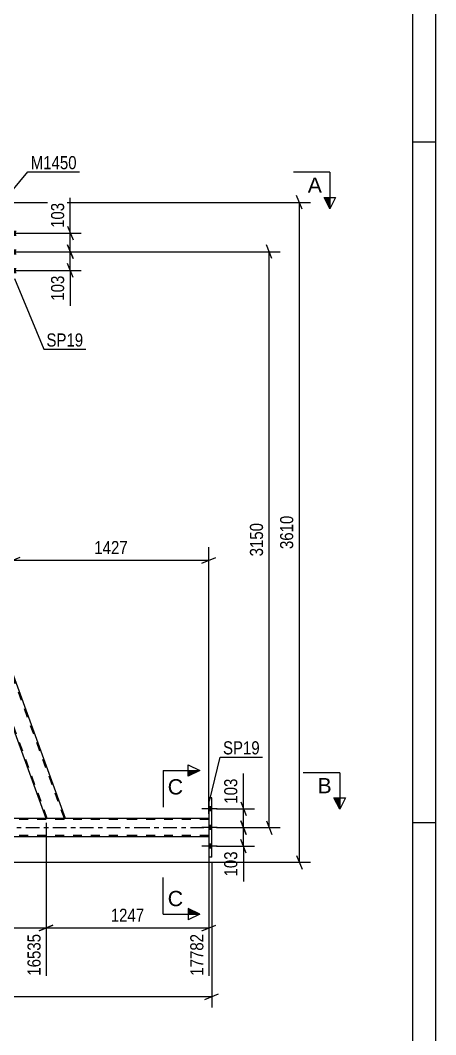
# Model space of a CAD drawing. Header units: millimetres. Extents: x 0 to 841, y 0 to 594.
# Drawn here: x 750.2 to 841, y 251.6 to 473.6 of the extents above; entities that cross this region are included whole.
import ezdxf

# ---------------------------------------------------------------- set-up
doc = ezdxf.new("R2010")
doc.units = ezdxf.units.MM
doc.linetypes.add('DXK_LINE_DOT2', pattern=[3.9198, 1.9599, -1.9599])
doc.linetypes.add('DXK_LINE_DOT3', pattern=[5.9187, 2.979, -0.9799, 0.9799, -0.9799])
doc.styles.add('Arial', font='ARIAL.TTF', dxfattribs={"height": 0.2})
doc.styles.add('Arial Narrow', font='ARIALN.TTF', dxfattribs={"height": 0.2})

# ---------------------------------------------------------------- blocks, each defined once
blk = doc.blocks.new('Unknown-122569384-1133')
at = {"color": 5, "linetype": 'Continuous'}
for p, q in [((841, 0), (841, 594)), ((836, 5), (836, 589)), ((841, 447), (836, 447)), ((841, 298), (836, 298))]:
    blk.add_line(p, q, dxfattribs=at)
blk = doc.blocks.new('Part-122569384-5138 - 5043')
at = {"color": 7, "linetype": 'DXK_LINE_DOT2'}
for p, q in [((711.41, 420.98), (715.67, 420.98)), ((712.96, 416.73), (711.41, 420.98)), ((756.07, 298.98), (711.67, 420.98)), ((759.82, 298.98), (715.41, 420.98)), ((715.67, 420.98), (715.81, 420.58)), ((759.76, 298.98), (759.92, 298.98))]:
    blk.add_line(p, q, dxfattribs=at)
at = {"color": 2, "linetype": 'Continuous'}
for p, q in [((760.07, 298.98), (715.81, 420.58)), ((755.82, 298.98), (712.96, 416.73)), ((759.76, 298.98), (755.82, 298.98)), ((760.03, 298.98), (759.76, 298.98)), ((760.07, 298.98), (760.03, 298.98))]:
    blk.add_line(p, q, dxfattribs=at)
blk = doc.blocks.new('Part-122569384-5191 - 5043')
at = {"color": 7, "linetype": 'DXK_LINE_DOT2'}
for p, q in [((775.43, 298.74), (94.41, 298.74)), ((760.07, 298.98), (755.82, 298.98)), ((791.41, 298.74), (775.53, 298.74)), ((791.41, 298.98), (791.41, 294.98)), ((775.43, 295.22), (94.41, 295.22)), ((791.41, 295.22), (775.53, 295.22))]:
    blk.add_line(p, q, dxfattribs=at)
at = {"color": 2, "linetype": 'Continuous'}
for p, q in [((755.82, 298.98), (681.14, 298.98)), ((775.43, 298.98), (760.07, 298.98)), ((791.41, 298.98), (775.53, 298.98)), ((775.43, 294.98), (681.14, 294.98)), ((791.41, 294.98), (775.53, 294.98))]:
    blk.add_line(p, q, dxfattribs=at)
at = {"color": 7, "linetype": 'DXK_LINE_DOT3'}
for p, q in [((94.41, 296.98), (775.43, 296.98)), ((775.53, 296.98), (791.41, 296.98))]:
    blk.add_line(p, q, dxfattribs=at)
blk = doc.blocks.new('Part-122569384-5352 - 5043')
at = {"color": 2, "linetype": 'Continuous'}
for p, q in [((792.05, 303.48), (791.41, 303.48)), ((791.41, 303.48), (791.41, 290.48)), ((792.05, 290.48), (792.05, 303.48)), ((792.05, 290.48), (791.41, 290.48))]:
    blk.add_line(p, q, dxfattribs=at)
blk = doc.blocks.new('Bolt-122569384-5359 - 5043')
at = {"linetype": 'Continuous'}
for points in [[(749.26, 426.64), (749.26, 427.52), (748.62, 427.52), (748.62, 426.64)], [(749.26, 426.64), (749.26, 427.52), (748.62, 427.52), (748.62, 426.64)], [(749.26, 426.64), (749.26, 427.52), (748.62, 427.52), (748.62, 426.64)], [(749.26, 422.54), (749.26, 423.42), (748.62, 423.42), (748.62, 422.54)], [(749.26, 422.54), (749.26, 423.42), (748.62, 423.42), (748.62, 422.54)], [(749.26, 418.44), (749.26, 419.32), (748.62, 419.32), (748.62, 418.44)], [(749.26, 418.44), (749.26, 419.32), (748.62, 419.32), (748.62, 418.44)], [(749.26, 418.44), (749.26, 419.32), (748.62, 419.32), (748.62, 418.44)]]:
    blk.add_hatch(color=1, dxfattribs=at).paths.add_polyline_path(points)
at = {"color": 1, "linetype": 'Continuous'}
for p, q in [((748.1, 427.08), (751.42, 427.08)), ((748.1, 427.08), (751.42, 427.08)), ((748.1, 427.08), (751.42, 427.08)), ((748.62, 427.52), (749.26, 427.52)), ((748.62, 427.52), (749.26, 427.52)), ((748.62, 427.52), (749.26, 427.52)), ((748.62, 426.64), (749.26, 426.64)), ((748.62, 426.64), (749.26, 426.64)), ((748.62, 426.64), (749.26, 426.64)), ((748.1, 422.98), (751.42, 422.98)), ((748.1, 422.98), (751.42, 422.98)), ((748.62, 423.42), (749.26, 423.42)), ((748.62, 423.42), (749.26, 423.42)), ((748.62, 422.54), (749.26, 422.54)), ((748.62, 422.54), (749.26, 422.54)), ((748.1, 418.88), (751.42, 418.88)), ((748.1, 418.88), (751.42, 418.88)), ((748.1, 418.88), (751.42, 418.88)), ((748.62, 419.32), (749.26, 419.32)), ((748.62, 419.32), (749.26, 419.32)), ((748.62, 419.32), (749.26, 419.32)), ((748.62, 418.44), (749.26, 418.44)), ((748.62, 418.44), (749.26, 418.44)), ((748.62, 418.44), (749.26, 418.44))]:
    blk.add_line(p, q, dxfattribs=at)
blk = doc.blocks.new('Bolt-122569384-5360 - 5043')
at = {"linetype": 'Continuous'}
for points in [[(791.41, 301.52), (791.41, 300.64), (792.05, 300.64), (792.05, 301.52)], [(791.41, 301.52), (791.41, 300.64), (792.05, 300.64), (792.05, 301.52)], [(791.41, 301.52), (791.41, 300.64), (792.05, 300.64), (792.05, 301.52)], [(791.41, 297.42), (791.41, 296.54), (792.05, 296.54), (792.05, 297.42)], [(791.41, 297.42), (791.41, 296.54), (792.05, 296.54), (792.05, 297.42)], [(791.41, 293.32), (791.41, 292.44), (792.05, 292.44), (792.05, 293.32)], [(791.41, 293.32), (791.41, 292.44), (792.05, 292.44), (792.05, 293.32)], [(791.41, 293.32), (791.41, 292.44), (792.05, 292.44), (792.05, 293.32)]]:
    blk.add_hatch(color=1, dxfattribs=at).paths.add_polyline_path(points)
at = {"color": 1, "linetype": 'Continuous'}
for p, q in [((793.21, 301.08), (789.89, 301.08)), ((793.21, 301.08), (789.89, 301.08)), ((793.21, 301.08), (789.89, 301.08)), ((792.05, 301.52), (791.41, 301.52)), ((792.05, 301.52), (791.41, 301.52)), ((792.05, 301.52), (791.41, 301.52)), ((792.05, 300.64), (791.41, 300.64)), ((792.05, 300.64), (791.41, 300.64)), ((792.05, 300.64), (791.41, 300.64)), ((793.21, 296.98), (789.89, 296.98)), ((793.21, 296.98), (789.89, 296.98)), ((792.05, 297.42), (791.41, 297.42)), ((792.05, 297.42), (791.41, 297.42)), ((792.05, 296.54), (791.41, 296.54)), ((792.05, 296.54), (791.41, 296.54)), ((792.05, 293.32), (791.41, 293.32)), ((792.05, 293.32), (791.41, 293.32)), ((792.05, 293.32), (791.41, 293.32)), ((793.21, 292.88), (789.89, 292.88)), ((793.21, 292.88), (789.89, 292.88)), ((793.21, 292.88), (789.89, 292.88)), ((792.05, 292.44), (791.41, 292.44)), ((792.05, 292.44), (791.41, 292.44)), ((792.05, 292.44), (791.41, 292.44))]:
    blk.add_line(p, q, dxfattribs=at)
blk = doc.blocks.new('StraightDimension-122569384-6297 - 5043')
at = {"color": 7, "linetype": 'Continuous'}
for p, q in [((798.38, 298.48), (799.58, 295.48)), ((793.05, 296.98), (801.38, 296.98)), ((798.98, 292.88), (798.98, 296.98)), ((799.58, 291.38), (798.38, 294.38)), ((793.05, 292.88), (801.38, 292.88))]:
    blk.add_line(p, q, dxfattribs=at)
at = {"color": 0}
blk.add_wipeout([(798.23, 292.35), (794.03, 292.35), (794.03, 285.67), (798.23, 285.67)], dxfattribs=at)
at = {"color": 7, "linetype": 'Continuous'}
blk.add_line((798.98, 292.88), (798.98, 285.14), dxfattribs=at)
blk.add_line((798.98, 292.88), (798.98, 285.14), dxfattribs=at)
at = {"color": 3, "style": 'Arial Narrow'}
blk.add_text('103', height=2.863, rotation=90.0002, dxfattribs=at).set_placement((797.63, 286.27))
blk = doc.blocks.new('StraightDimension-122569384-6272 - 5043')
at = {"color": 7, "linetype": 'Continuous'}
for p, q in [((760.52, 424.48), (761.72, 421.48)), ((750.26, 422.98), (763.52, 422.98)), ((761.12, 418.88), (761.12, 422.98)), ((761.72, 417.38), (760.52, 420.38)), ((750.26, 418.88), (763.52, 418.88))]:
    blk.add_line(p, q, dxfattribs=at)
at = {"color": 0}
blk.add_wipeout([(760.37, 418.35), (756.17, 418.35), (756.17, 411.67), (760.37, 411.67)], dxfattribs=at)
at = {"color": 7, "linetype": 'Continuous'}
blk.add_line((761.12, 418.88), (761.12, 411.14), dxfattribs=at)
blk.add_line((761.12, 418.88), (761.12, 411.14), dxfattribs=at)
at = {"color": 3, "style": 'Arial Narrow'}
blk.add_text('103', height=2.863, rotation=90.0002, dxfattribs=at).set_placement((759.77, 412.27))
blk = doc.blocks.new('StraightDimension-122569384-6289 - 5043')
at = {"color": 7, "linetype": 'Continuous'}
for p, q in [((798.38, 302.58), (799.58, 299.58)), ((793.05, 301.08), (801.38, 301.08)), ((798.98, 296.98), (798.98, 301.08)), ((799.58, 295.48), (798.38, 298.48)), ((793.05, 296.98), (801.38, 296.98))]:
    blk.add_line(p, q, dxfattribs=at)
at = {"color": 0}
blk.add_wipeout([(798.23, 308.29), (794.03, 308.29), (794.03, 301.6), (798.23, 301.6)], dxfattribs=at)
at = {"color": 7, "linetype": 'Continuous'}
blk.add_line((798.98, 301.08), (798.98, 308.81), dxfattribs=at)
blk.add_line((798.98, 301.08), (798.98, 308.81), dxfattribs=at)
at = {"color": 3, "style": 'Arial Narrow'}
blk.add_text('103', height=2.863, rotation=90.0002, dxfattribs=at).set_placement((797.63, 302.2))
blk = doc.blocks.new('StraightDimension-122569384-18370 - 5043')
at = {"color": 7, "linetype": 'Continuous'}
for p, q in [((755.82, 297.98), (755.82, 264.56)), ((791.41, 293.98), (791.41, 264.56)), ((757.32, 275.6), (754.32, 274.4)), ((789.91, 274.4), (792.91, 275.6)), ((755.82, 275), (791.41, 275))]:
    blk.add_line(p, q, dxfattribs=at)
at = {"color": 0}
blk.add_wipeout([(777.87, 275.75), (777.87, 279.95), (769.36, 279.95), (769.36, 275.75)], dxfattribs=at)
at = {"color": 0, "linetype": 'Continuous'}
blk.add_wipeout([(790.81, 274.3), (786.61, 274.3), (786.61, 263.96), (790.81, 263.96)], dxfattribs=at)
at = {"color": 3, "style": 'Arial Narrow'}
blk.add_text('1247', height=2.863, dxfattribs=at).set_placement((769.96, 276.35))
at = {"color": 3, "linetype": 'Continuous', "style": 'Arial Narrow'}
blk.add_text('17782', height=2.863, rotation=90.0002, dxfattribs=at).set_placement((790.21, 264.56))
blk = doc.blocks.new('StraightDimension-122569384-5874 - 5043')
at = {"color": 7, "linetype": 'Continuous'}
for p, q in [((811.8, 432.28), (810.6, 435.28)), ((746.32, 433.78), (813.6, 433.78)), ((811.2, 289.37), (811.2, 433.78)), ((810.6, 290.87), (811.8, 287.87)), ((682.14, 289.37), (813.6, 289.37))]:
    blk.add_line(p, q, dxfattribs=at)
at = {"color": 0}
blk.add_wipeout([(810.45, 365.83), (806.25, 365.83), (806.25, 357.32), (810.45, 357.32)], dxfattribs=at)
at = {"color": 3, "style": 'Arial Narrow'}
blk.add_text('3610', height=2.863, rotation=90.0002, dxfattribs=at).set_placement((809.85, 357.92))
blk = doc.blocks.new('StraightDimension-122569384-6280 - 5043')
at = {"color": 7, "linetype": 'Continuous'}
for p, q in [((760.52, 428.58), (761.72, 425.58)), ((750.26, 427.08), (763.52, 427.08)), ((761.12, 422.98), (761.12, 427.08)), ((761.72, 421.48), (760.52, 424.48)), ((750.26, 422.98), (763.52, 422.98))]:
    blk.add_line(p, q, dxfattribs=at)
at = {"color": 0}
blk.add_wipeout([(760.37, 434.29), (756.17, 434.29), (756.17, 427.6), (760.37, 427.6)], dxfattribs=at)
at = {"color": 7, "linetype": 'Continuous'}
blk.add_line((761.12, 427.08), (761.12, 434.81), dxfattribs=at)
blk.add_line((761.12, 427.08), (761.12, 434.81), dxfattribs=at)
at = {"color": 3, "style": 'Arial Narrow'}
blk.add_text('103', height=2.863, rotation=90.0002, dxfattribs=at).set_placement((759.77, 428.2))
blk = doc.blocks.new('StraightDimension-122569384-6549 - 5043')
at = {"color": 7, "linetype": 'Continuous'}
for p, q in [((748.62, 419.98), (748.62, 353.06)), ((791.41, 299.98), (791.41, 358.31)), ((750.12, 356.06), (747.12, 354.86)), ((748.62, 355.46), (791.41, 355.46)), ((789.91, 354.86), (792.91, 356.06))]:
    blk.add_line(p, q, dxfattribs=at)
at = {"color": 0}
blk.add_wipeout([(774.27, 356.21), (774.27, 360.41), (765.76, 360.41), (765.76, 356.21)], dxfattribs=at)
at = {"color": 3, "style": 'Arial Narrow'}
blk.add_text('1427', height=2.863, dxfattribs=at).set_placement((766.36, 356.81))
blk = doc.blocks.new('StraightDimension-122569384-6560 - 5043')
at = {"color": 7, "linetype": 'Continuous'}
for p, q in [((792.05, 289.48), (792.05, 257.57)), ((47.91, 259.97), (792.05, 259.97)), ((790.55, 259.37), (793.55, 260.57))]:
    blk.add_line(p, q, dxfattribs=at)
blk = doc.blocks.new('StraightDimension-122569384-6869 - 5043')
at = {"color": 7, "linetype": 'Continuous'}
for p, q in [((805.2, 421.48), (804, 424.48)), ((750.26, 422.98), (807, 422.98)), ((804.6, 296.98), (804.6, 422.98)), ((804, 298.48), (805.2, 295.48)), ((793.05, 296.98), (807, 296.98))]:
    blk.add_line(p, q, dxfattribs=at)
at = {"color": 0}
blk.add_wipeout([(803.85, 364.24), (799.65, 364.24), (799.65, 355.72), (803.85, 355.72)], dxfattribs=at)
at = {"color": 3, "style": 'Arial Narrow'}
blk.add_text('3150', height=2.863, rotation=90.0002, dxfattribs=at).set_placement((803.25, 356.32))
blk = doc.blocks.new('StraightDimension-122569384-18371 - 5043')
at = {"color": 7, "linetype": 'Continuous'}
for p, q in [((676.25, 297.98), (676.25, 264.56)), ((755.82, 297.98), (755.82, 264.56)), ((677.75, 275.6), (674.75, 274.4)), ((754.32, 274.4), (757.32, 275.6)), ((676.25, 275), (755.82, 275))]:
    blk.add_line(p, q, dxfattribs=at)
at = {"color": 0}
blk.add_wipeout([(720.29, 275.75), (720.29, 279.95), (711.78, 279.95), (711.78, 275.75)], dxfattribs=at)
at = {"color": 0, "linetype": 'Continuous'}
blk.add_wipeout([(755.22, 274.3), (751.02, 274.3), (751.02, 263.96), (755.22, 263.96)], dxfattribs=at)
at = {"color": 3, "style": 'Arial Narrow'}
blk.add_text('1989', height=2.863, dxfattribs=at).set_placement((712.38, 276.35))
at = {"color": 3, "linetype": 'Continuous', "style": 'Arial Narrow'}
blk.add_text('16535', height=2.863, rotation=90.0002, dxfattribs=at).set_placement((754.62, 264.56))
blk = doc.blocks.new('Mark-122569384-5252 - 5043')
at = {"color": 0}
blk.add_wipeout([(763.93, 402.24), (763.93, 405.24), (755.9, 405.24), (755.9, 402.24)], dxfattribs=at)
blk.add_wipeout([(763.93, 402.24), (763.93, 405.24), (755.9, 405.24), (755.9, 402.24)], dxfattribs=at)
at = {"color": 30, "linetype": 'Continuous'}
for p, q in [((748.95, 417.14), (755.3, 401.64)), ((755.3, 401.64), (764.53, 401.64))]:
    blk.add_line(p, q, dxfattribs=at)
at = {"color": 3, "style": 'Arial Narrow'}
blk.add_text('SP19', height=2.863, dxfattribs=at).set_placement((755.9, 402.24))
blk = doc.blocks.new('Mark-122569384-5348 - 5043')
at = {"color": 0}
blk.add_wipeout([(802.54, 312.99), (802.54, 315.99), (794.5, 315.99), (794.5, 312.99)], dxfattribs=at)
blk.add_wipeout([(802.54, 312.99), (802.54, 315.99), (794.5, 315.99), (794.5, 312.99)], dxfattribs=at)
at = {"color": 30, "linetype": 'Continuous'}
for p, q in [((791.53, 302.77), (793.9, 312.39)), ((793.9, 312.39), (803.14, 312.39))]:
    blk.add_line(p, q, dxfattribs=at)
at = {"color": 3, "style": 'Arial Narrow'}
blk.add_text('SP19', height=2.863, dxfattribs=at).set_placement((794.5, 312.99))
blk = doc.blocks.new('Mark-122569384-5405 - 5043')
at = {"color": 0}
blk.add_wipeout([(762.51, 441.05), (762.51, 444.05), (752.46, 444.05), (752.46, 441.05)], dxfattribs=at)
blk.add_wipeout([(762.51, 441.05), (762.51, 444.05), (752.46, 444.05), (752.46, 441.05)], dxfattribs=at)
at = {"color": 30, "linetype": 'Continuous'}
for p, q in [((744.58, 431.74), (751.86, 440.45)), ((751.86, 440.45), (763.11, 440.45))]:
    blk.add_line(p, q, dxfattribs=at)
at = {"color": 3, "style": 'Arial Narrow'}
blk.add_text('M1450', height=2.863, dxfattribs=at).set_placement((752.46, 441.05))
blk = doc.blocks.new('SectionMark-122569384-18844 - 5043')
at = {"linetype": 'Continuous'}
for points in [[(786.91, 308.22), (786.91, 309.47), (789.41, 309.47)], [(786.91, 278.02), (786.91, 279.27), (789.41, 278.02)]]:
    blk.add_hatch(color=6, dxfattribs=at).paths.add_polyline_path(points)
at = {"color": 6, "linetype": 'Continuous'}
for p, q in [((781.41, 309.47), (789.41, 309.47)), ((786.91, 308.22), (786.91, 310.72)), ((786.91, 310.72), (789.41, 309.47)), ((789.41, 309.47), (786.91, 308.22)), ((781.41, 278.02), (789.41, 278.02)), ((789.41, 278.02), (786.91, 279.27)), ((786.91, 279.27), (786.91, 276.77)), ((789.41, 278.02), (786.91, 276.77))]:
    blk.add_line(p, q, dxfattribs=at)
at = {"color": 0, "linetype": 'Continuous'}
for points in [[(785.78, 304.22), (785.78, 307.72), (782.41, 307.72), (782.41, 304.22)], [(785.78, 279.77), (785.78, 283.27), (782.41, 283.27), (782.41, 279.77)]]:
    blk.add_wipeout(points, dxfattribs=at)
at = {"color": 6, "linetype": 'Continuous'}
for p, q in [((781.41, 309.47), (781.41, 301.47)), ((781.41, 278.02), (781.41, 286.02))]:
    blk.add_line(p, q, dxfattribs=at)
at = {"color": 3, "linetype": 'Continuous', "style": 'Arial'}
for p in [(782.41, 304.22), (782.41, 279.77)]:
    blk.add_text('C', height=3.34, dxfattribs=at).set_placement(p)
blk = doc.blocks.new('SectionMark-122569384-6903 - 5043')
at = {"color": 6, "linetype": 'Continuous'}
for p in [(817.88, 440.38), (819.13, 434.88)]:
    blk.add_line(p, (817.88, 432.38), dxfattribs=at)
at = {"color": 0, "linetype": 'Continuous'}
blk.add_wipeout([(816.13, 435.88), (816.13, 439.38), (813.02, 439.38), (813.02, 435.88)], dxfattribs=at)
at = {"linetype": 'Continuous'}
blk.add_hatch(color=6, dxfattribs=at).paths.add_polyline_path([(816.63, 434.88), (817.88, 434.88), (817.88, 432.38)])
at = {"color": 6, "linetype": 'Continuous'}
for p, q in [((817.88, 440.38), (809.88, 440.38)), ((816.63, 434.88), (819.13, 434.88)), ((817.88, 432.38), (816.63, 434.88))]:
    blk.add_line(p, q, dxfattribs=at)
at = {"color": 3, "linetype": 'Continuous', "style": 'Arial'}
blk.add_text('A', height=3.34, dxfattribs=at).set_placement((813.02, 435.88))
blk = doc.blocks.new('SectionMark-122569384-6909 - 5043')
at = {"color": 6, "linetype": 'Continuous'}
for p in [(820.01, 308.98), (821.26, 303.48)]:
    blk.add_line(p, (820.01, 300.98), dxfattribs=at)
at = {"color": 0, "linetype": 'Continuous'}
blk.add_wipeout([(818.26, 304.48), (818.26, 307.98), (815.15, 307.98), (815.15, 304.48)], dxfattribs=at)
at = {"linetype": 'Continuous'}
blk.add_hatch(color=6, dxfattribs=at).paths.add_polyline_path([(818.76, 303.48), (820.01, 303.48), (820.01, 300.98)])
at = {"color": 6, "linetype": 'Continuous'}
for p, q in [((820.01, 308.98), (812.01, 308.98)), ((818.76, 303.48), (821.26, 303.48)), ((820.01, 300.98), (818.76, 303.48))]:
    blk.add_line(p, q, dxfattribs=at)
at = {"color": 3, "linetype": 'Continuous', "style": 'Arial'}
blk.add_text('B', height=3.34, dxfattribs=at).set_placement((815.15, 304.48))

msp = doc.modelspace()

# ---------------------------------------------------------------- block references
for name in ['Unknown-122569384-1133', 'Bolt-122569384-5359 - 5043', 'Part-122569384-5138 - 5043', 'Part-122569384-5352 - 5043', 'Bolt-122569384-5360 - 5043', 'Part-122569384-5191 - 5043']:
    msp.add_blockref(name, (0, 0))

# ---------------------------------------------------------------- next in the draw order: block references
for name in ['StraightDimension-122569384-6272 - 5043', 'StraightDimension-122569384-6297 - 5043']:
    msp.add_blockref(name, (0, 0))

# ---------------------------------------------------------------- next in the draw order: block references
msp.add_blockref('StraightDimension-122569384-6289 - 5043', (0, 0))

# ---------------------------------------------------------------- next in the draw order: block references
msp.add_blockref('StraightDimension-122569384-18370 - 5043', (0, 0))

# ---------------------------------------------------------------- next in the draw order: block references
msp.add_blockref('StraightDimension-122569384-5874 - 5043', (0, 0))

# ---------------------------------------------------------------- next in the draw order: block references
for name in ['StraightDimension-122569384-6280 - 5043', 'StraightDimension-122569384-6549 - 5043']:
    msp.add_blockref(name, (0, 0))

# ---------------------------------------------------------------- next in the draw order: block references
for name in ['Mark-122569384-5405 - 5043', 'StraightDimension-122569384-6560 - 5043']:
    msp.add_blockref(name, (0, 0))

# ---------------------------------------------------------------- next in the draw order: block references
for name in ['SectionMark-122569384-6903 - 5043', 'StraightDimension-122569384-6869 - 5043']:
    msp.add_blockref(name, (0, 0))

# ---------------------------------------------------------------- next in the draw order: block references
for name in ['Mark-122569384-5252 - 5043', 'Mark-122569384-5348 - 5043', 'SectionMark-122569384-18844 - 5043', 'StraightDimension-122569384-18371 - 5043']:
    msp.add_blockref(name, (0, 0))

# ---------------------------------------------------------------- next in the draw order: block references
msp.add_blockref('SectionMark-122569384-6909 - 5043', (0, 0))

doc.saveas('drawing.dxf')
